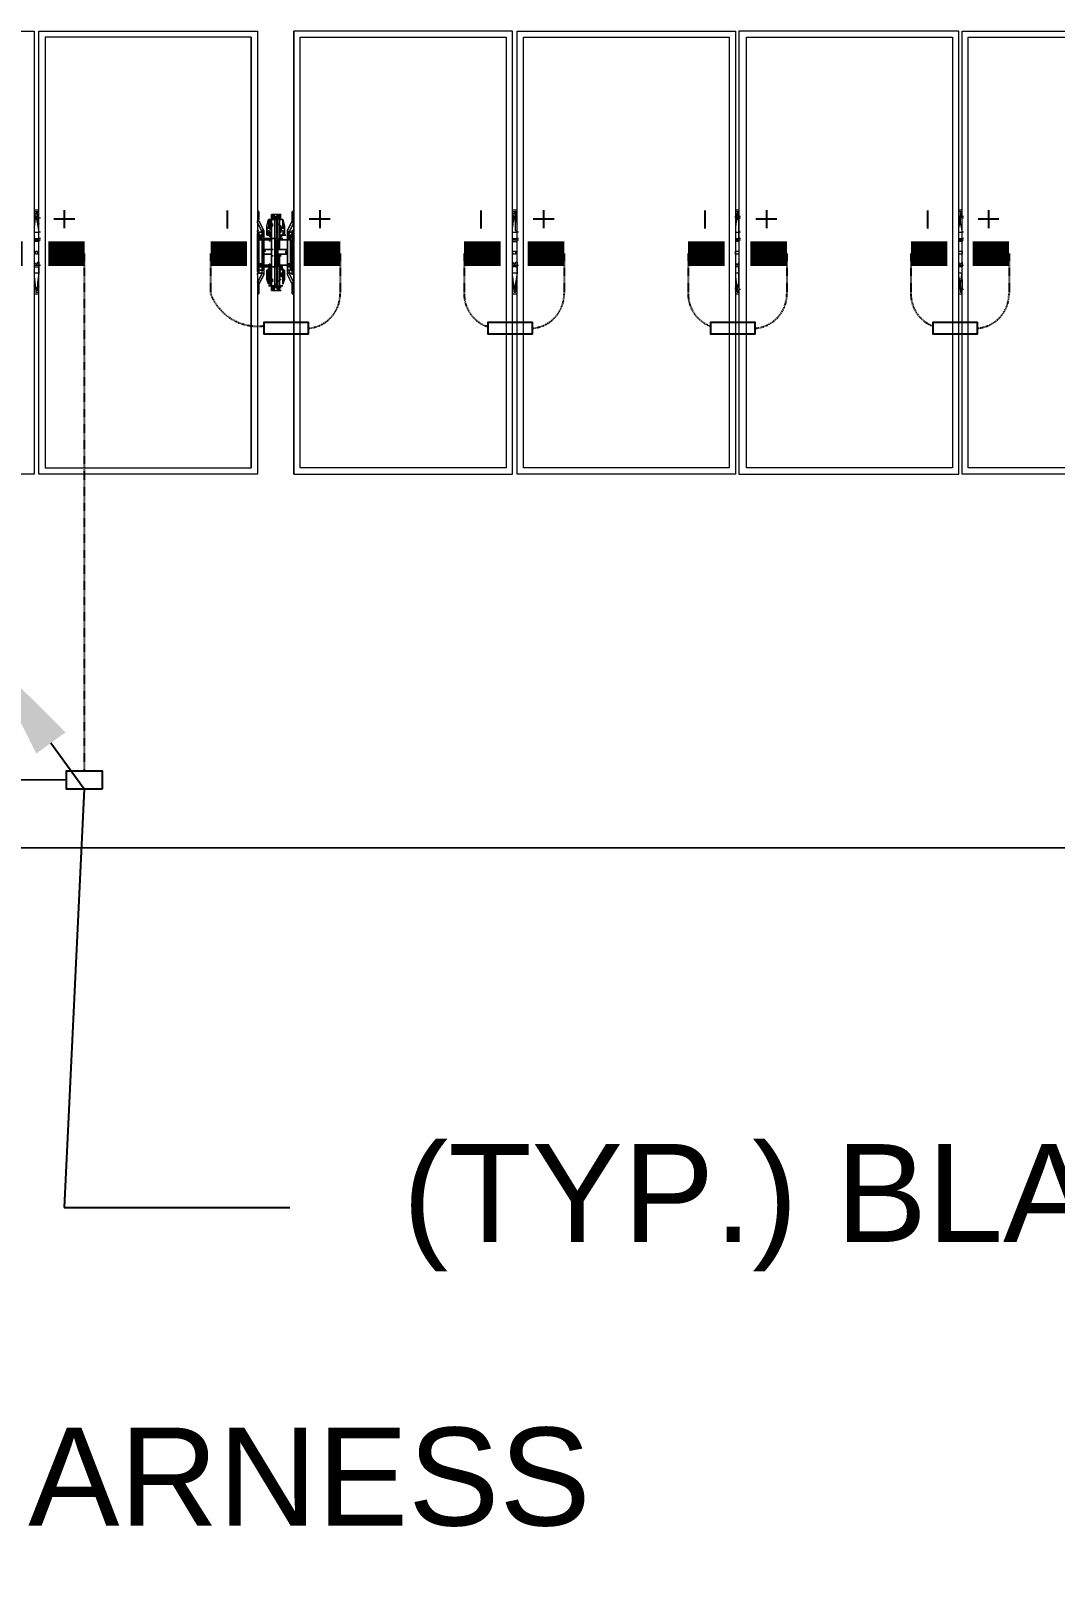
# Model space of a CAD drawing. Header units: feet. Extents: x -354 to 55127, y -297 to 4121.
# Drawn here: x 2723.3 to 2932.5, y 3438.8 to 3755.2 of the extents above; entities that cross this region are included whole.
import ezdxf
from ezdxf import colors
from ezdxf.entities.mleader import LeaderData, LeaderLine
from ezdxf.lldxf.tags import DXFTag
from ezdxf.math import Vec2, Vec3

# ---------------------------------------------------------------- set-up
doc = ezdxf.new("R2010")
doc.units = ezdxf.units.FT
doc.header["$MEASUREMENT"] = 0
doc.linetypes.add('HIDDEN', pattern=[0.375, 0.25, -0.125])
for name, color, linetype in [('E-DC HARNESS-NEG', 170, 'DC HARNESS CABLE'), ('E-DC HARNESS-POS', 10, 'DC HARNESS CABLE'), ('E-HARN-COMP', 8, 'Continuous'), ('E-TRNK-CABL-NEG', 6, 'HIDDEN'), ('E-TRUNK-CABLE-POS', 6, 'HIDDEN'), ('G-ANNO-TEXT', 1, 'Continuous'), ('Polarity-Text', 7, 'Continuous')]:
    doc.layers.add(name, color=color, linetype=linetype)
doc.styles.add('NEI-A', font='arial.ttf')
doc.styles.get("Standard").update_dxf_attribs({"font": 'arial.ttf'})
tags = doc.linetypes.add('DC HARNESS CABLE', pattern='A,0.5,-0.2,["DH",Standard,S=0.1,R=0,X=-0.1,Y=-0.05],-0.2', length=0.9).pattern_tags.tags
tags[6] = DXFTag(74, 10)

# ---------------------------------------------------------------- blocks, each defined once
blk = doc.blocks.new('A$C4742fff2')
at = {"lineweight": 5}
for points in [[(13.2545, 0.4666), (13.4845, 0.4666), (13.4845, 0), (13.2545, 0)], [(13.4895, 0), (13.4895, 0.4666), (13.7194, 0.4666), (13.7194, 0)], [(13.7128, 0.46), (13.4961, 0.46), (13.4961, 0.0067), (13.7128, 0.0067)], [(13.7578, 0), (13.9878, 0), (13.9878, 0.4666), (13.7578, 0.4666)], [(13.7644, 0.0067), (13.7644, 0.46), (13.9811, 0.46), (13.9811, 0.0067)], [(13.9928, 0.4666), (14.2228, 0.4666), (14.2228, 0), (13.9928, 0)], [(13.9994, 0.0067), (13.9994, 0.46), (14.2161, 0.46), (14.2161, 0.0067)], [(14.2261, 0.4666), (14.2261, 0), (14.4577, 0), (14.4577, 0.4666)], [(14.2344, 0.46), (14.4511, 0.46), (14.4511, 0.0067), (14.2344, 0.0067)], [(14.6927, 0), (14.4611, 0), (14.4611, 0.4666), (14.6927, 0.4666)], [(14.4677, 0.0067), (14.4677, 0.46), (14.6844, 0.46), (14.6844, 0.0067)], [(13.7211, 0.27), (13.7211, 0.2683), (13.7211, 0.27), (13.7211, 0.2767), (13.7194, 0.2767), (13.7211, 0.2767)], [(13.7261, 0.2517), (13.7244, 0.2517), (13.7244, 0.255), (13.7244, 0.2567), (13.7261, 0.2567), (13.7211, 0.2667), (13.7261, 0.2567), (13.7244, 0.2567), (13.7244, 0.255), (13.7211, 0.255), (13.7211, 0.2517), (13.7244, 0.2517), (13.7261, 0.2517), (13.7261, 0.215), (13.7244, 0.215), (13.7261, 0.215), (13.7261, 0.2117), (13.7244, 0.2117), (13.7261, 0.2117), (13.7261, 0.21), (13.7211, 0.2), (13.7261, 0.21), (13.7261, 0.2117), (13.7244, 0.2117), (13.7211, 0.2117), (13.7244, 0.2117), (13.7261, 0.2117), (13.7244, 0.2117), (13.7244, 0.215), (13.7211, 0.215), (13.7211, 0.2167), (13.7194, 0.2167), (13.7194, 0.25), (13.7211, 0.25), (13.7211, 0.2517), (13.7211, 0.25), (13.7194, 0.25), (13.7194, 0.2167), (13.7211, 0.2167), (13.7211, 0.215), (13.7244, 0.215), (13.7261, 0.215), (13.7261, 0.2117), (13.7244, 0.2117), (13.7244, 0.215), (13.7261, 0.215), (13.7261, 0.2517), (13.7244, 0.2517), (13.7261, 0.2517), (13.7261, 0.255), (13.7261, 0.2567), (13.7261, 0.255)], [(13.7444, 0.2733), (13.7428, 0.2733), (13.7411, 0.2733), (13.7344, 0.2733), (13.7344, 0.2717), (13.7344, 0.27), (13.7344, 0.2683), (13.7328, 0.2683), (13.7328, 0.26), (13.7328, 0.2567), (13.7328, 0.26), (13.7328, 0.2683), (13.7344, 0.2683), (13.7344, 0.27), (13.7344, 0.2717), (13.7361, 0.2717), (13.7344, 0.2717), (13.7344, 0.2617), (13.7344, 0.2717), (13.7344, 0.27), (13.7361, 0.27), (13.7344, 0.27), (13.7344, 0.2717), (13.7344, 0.2733), (13.7361, 0.2733), (13.7344, 0.2733), (13.7361, 0.2717), (13.7378, 0.2717), (13.7361, 0.2717), (13.7378, 0.2717), (13.7361, 0.2717), (13.7378, 0.2717), (13.7361, 0.2717), (13.7378, 0.2717), (13.7378, 0.2683), (13.7378, 0.27), (13.7394, 0.27), (13.7378, 0.27), (13.7394, 0.27), (13.7378, 0.27), (13.7394, 0.27), (13.7411, 0.27), (13.7411, 0.2683), (13.7394, 0.2683), (13.7394, 0.2717), (13.7411, 0.2717), (13.7428, 0.2717), (13.7411, 0.2717), (13.7394, 0.2717), (13.7411, 0.2717), (13.7394, 0.2717), (13.7394, 0.2683), (13.7378, 0.2683), (13.7378, 0.2483), (13.7394, 0.2483), (13.7394, 0.2183), (13.7411, 0.2183), (13.7411, 0.2483), (13.7411, 0.2183), (13.7394, 0.2183), (13.7394, 0.2483), (13.7378, 0.2483), (13.7378, 0.2683), (13.7344, 0.2683), (13.7344, 0.2483), (13.7378, 0.2483), (13.7378, 0.2183), (13.7394, 0.2183), (13.7378, 0.2183), (13.7378, 0.2), (13.7394, 0.2), (13.7411, 0.2), (13.7394, 0.2), (13.7378, 0.2), (13.7378, 0.2183), (13.7344, 0.2183), (13.7344, 0.2483), (13.7328, 0.2483), (13.7344, 0.2483), (13.7328, 0.2483), (13.7344, 0.2483), (13.7328, 0.2483), (13.7344, 0.2483), (13.7261, 0.2483), (13.7244, 0.2483), (13.7228, 0.2483), (13.7244, 0.2483), (13.7228, 0.2483), (13.7244, 0.2483), (13.7228, 0.2483), (13.7244, 0.2483), (13.7228, 0.2483), (13.7244, 0.2483), (13.7228, 0.25), (13.7228, 0.2483), (13.7211, 0.2483), (13.7228, 0.2483), (13.7244, 0.2483), (13.7244, 0.2467), (13.7228, 0.2467), (13.7211, 0.2467), (13.7211, 0.2483), (13.7211, 0.2467), (13.7228, 0.2467), (13.7244, 0.2467), (13.7244, 0.2483), (13.7228, 0.2483), (13.7244, 0.2483), (13.7228, 0.2483), (13.7244, 0.2483), (13.7228, 0.2483), (13.7244, 0.2483), (13.7228, 0.2483), (13.7244, 0.2483), (13.7261, 0.2483), (13.7344, 0.2483), (13.7344, 0.2183), (13.7378, 0.2183), (13.7378, 0.2483), (13.7344, 0.2483), (13.7344, 0.2683), (13.7378, 0.2683), (13.7378, 0.2483), (13.7378, 0.2683), (13.7394, 0.2683), (13.7411, 0.2683), (13.7411, 0.27), (13.7394, 0.27), (13.7411, 0.27), (13.7394, 0.27), (13.7378, 0.27), (13.7378, 0.2683), (13.7378, 0.2717), (13.7361, 0.2717), (13.7344, 0.2717), (13.7344, 0.2733), (13.7411, 0.2733), (13.7428, 0.2733), (13.7428, 0.27), (13.7428, 0.2717), (13.7428, 0.27), (13.7444, 0.27), (13.7428, 0.27), (13.7428, 0.2733), (13.7411, 0.2717), (13.7394, 0.2717), (13.7411, 0.2717), (13.7394, 0.2717), (13.7411, 0.2717), (13.7428, 0.2717), (13.7444, 0.2717), (13.7428, 0.2717), (13.7411, 0.2717), (13.7428, 0.2717), (13.7428, 0.2733), (13.7411, 0.2717), (13.7428, 0.2717), (13.7428, 0.2733), (13.7444, 0.2733), (13.7428, 0.2733)], [(13.7294, 0.2533), (13.7294, 0.2517), (13.7294, 0.2617), (13.7294, 0.2517), (13.7294, 0.2617), (13.7294, 0.2517)], [(13.7361, 0.2717), (13.7344, 0.2717), (13.7344, 0.2733), (13.7361, 0.2733), (13.7344, 0.2733)], [(13.7361, 0.2733), (13.7344, 0.2733)], [(13.7361, 0.2633), (13.7344, 0.2633)], [(13.7344, 0.24), (13.7344, 0.2383), (13.7344, 0.24), (13.7344, 0.2617), (13.7361, 0.2617), (13.7344, 0.2617)], [(13.7394, 0.2683), (13.7394, 0.2483), (13.7411, 0.2483), (13.7411, 0.2683)], [(13.7394, 0.2683), (13.7394, 0.2483), (13.7411, 0.2483), (13.7411, 0.2683)], [(13.7428, 0.2633), (13.7411, 0.2633)], [(13.7428, 0.2617), (13.7428, 0.2717), (13.7428, 0.2617), (13.7444, 0.2617), (13.7428, 0.2617), (13.7428, 0.24), (13.7428, 0.2383), (13.7428, 0.24), (13.7428, 0.2367), (13.7428, 0.24), (13.7428, 0.2367), (13.7428, 0.24)], [(13.7428, 0.2683), (13.7428, 0.26), (13.7461, 0.26), (13.7461, 0.2583), (13.7461, 0.26), (13.7428, 0.26)], [(13.7461, 0.2683), (13.7461, 0.26), (13.7461, 0.2683), (13.7428, 0.2683), (13.7461, 0.2683), (13.7478, 0.2617), (13.7478, 0.2517), (13.7461, 0.2517), (13.7461, 0.2533), (13.7461, 0.2517), (13.7478, 0.2517), (13.7478, 0.2617)], [(13.7478, 0.2517), (13.7478, 0.2617), (13.7478, 0.2517), (13.7494, 0.2517)], [(13.7528, 0.255), (13.7561, 0.255), (13.7561, 0.2533), (13.7544, 0.2517), (13.7561, 0.2517), (13.7561, 0.2533), (13.7578, 0.2533), (13.7561, 0.2533), (13.7561, 0.2517), (13.7544, 0.2517), (13.7561, 0.2533), (13.7561, 0.255), (13.7528, 0.255), (13.7511, 0.2567), (13.7561, 0.2667), (13.7511, 0.2567), (13.7528, 0.255), (13.7544, 0.255), (13.7528, 0.255), (13.7528, 0.2533), (13.7511, 0.2517), (13.7511, 0.255)], [(13.7561, 0.2683), (13.7561, 0.27), (13.7561, 0.2767), (13.7578, 0.2767), (13.7561, 0.2767), (13.7561, 0.27)], [(13.7194, 0.2517), (13.7194, 0.2533), (13.7194, 0.2517), (13.7211, 0.2517), (13.7194, 0.2517), (13.7194, 0.25)], [(13.7211, 0.2467), (13.7194, 0.2467)], [(13.7244, 0.2517), (13.7211, 0.2517), (13.7211, 0.255), (13.7244, 0.255)], [(13.7228, 0.25), (13.7211, 0.25), (13.7211, 0.2483), (13.7211, 0.2467), (13.7228, 0.2467), (13.7244, 0.2467), (13.7244, 0.2483), (13.7244, 0.25)], [(13.7228, 0.25), (13.7211, 0.2483), (13.7228, 0.2467), (13.7244, 0.2483)], [(13.7228, 0.25), (13.7211, 0.25), (13.7211, 0.2483), (13.7211, 0.2467), (13.7228, 0.2467), (13.7244, 0.2467), (13.7244, 0.2483), (13.7244, 0.25)], [(13.7228, 0.25), (13.7211, 0.2483), (13.7228, 0.2467), (13.7244, 0.2483)], [(13.7244, 0.2483), (13.7228, 0.25), (13.7228, 0.2483)], [(13.7244, 0.255), (13.7261, 0.255)], [(13.7244, 0.255), (13.7261, 0.255)], [(13.7261, 0.2483), (13.7311, 0.2483)], [(13.7344, 0.2467), (13.7261, 0.2467)], [(13.7328, 0.25), (13.7311, 0.2517), (13.7294, 0.2517), (13.7311, 0.2517), (13.7328, 0.25), (13.7311, 0.2517), (13.7328, 0.25), (13.7328, 0.255), (13.7311, 0.2567), (13.7328, 0.255), (13.7328, 0.25), (13.7311, 0.2517)], [(13.7311, 0.26), (13.7311, 0.2583)], [(13.7311, 0.2517), (13.7311, 0.2567)], [(13.7328, 0.2517), (13.7328, 0.25), (13.7311, 0.2517), (13.7328, 0.25)], [(13.7311, 0.2467), (13.7328, 0.245)], [(13.7378, 0.1983), (13.7378, 0.2483), (13.7378, 0.1983), (13.7344, 0.1983), (13.7344, 0.2183), (13.7344, 0.1983)], [(13.7461, 0.2567), (13.7461, 0.2517), (13.7444, 0.2517), (13.7444, 0.25), (13.7428, 0.255), (13.7444, 0.255), (13.7444, 0.2567)], [(13.7461, 0.2567), (13.7461, 0.2517), (13.7444, 0.2517), (13.7444, 0.25), (13.7428, 0.255), (13.7444, 0.255), (13.7444, 0.2567)], [(13.7444, 0.2483), (13.7428, 0.2483)], [(13.7444, 0.2483), (13.7428, 0.2483), (13.7444, 0.2483), (13.7461, 0.2483)], [(13.7511, 0.2467), (13.7428, 0.2467)], [(13.7444, 0.2567), (13.7444, 0.26)], [(13.7461, 0.2517), (13.7444, 0.25), (13.7444, 0.2517), (13.7444, 0.25), (13.7461, 0.2517), (13.7444, 0.25)], [(13.7461, 0.2517), (13.7444, 0.25)], [(13.7461, 0.2483), (13.7444, 0.2483)], [(13.7511, 0.255), (13.7511, 0.2567), (13.7511, 0.255), (13.7511, 0.2517), (13.7528, 0.2533), (13.7528, 0.255)], [(13.7561, 0.25), (13.7561, 0.2167), (13.7544, 0.2167), (13.7544, 0.215), (13.7511, 0.215), (13.7528, 0.215), (13.7511, 0.215), (13.7511, 0.2517), (13.7511, 0.215), (13.7528, 0.215), (13.7528, 0.2117), (13.7561, 0.2117), (13.7561, 0.2133), (13.7544, 0.215), (13.7561, 0.215), (13.7578, 0.2133), (13.7561, 0.215), (13.7544, 0.215), (13.7544, 0.2167), (13.7561, 0.2167), (13.7561, 0.25), (13.7544, 0.25), (13.7544, 0.2517), (13.7511, 0.2517), (13.7544, 0.2517), (13.7544, 0.25), (13.7561, 0.25), (13.7561, 0.2517)], [(13.7528, 0.2517), (13.7511, 0.2517)], [(13.7528, 0.25), (13.7511, 0.2483), (13.7528, 0.2467), (13.7544, 0.2483)], [(13.7528, 0.2467), (13.7544, 0.2467), (13.7544, 0.2483), (13.7544, 0.25), (13.7528, 0.25), (13.7511, 0.25), (13.7511, 0.2483), (13.7511, 0.2467)], [(13.7528, 0.25), (13.7511, 0.2483), (13.7528, 0.2467), (13.7544, 0.2483)], [(13.7528, 0.2467), (13.7544, 0.2467), (13.7544, 0.2483), (13.7544, 0.25), (13.7528, 0.25), (13.7511, 0.25), (13.7511, 0.2483), (13.7511, 0.2467)], [(13.7544, 0.2483), (13.7528, 0.2483)], [(13.7544, 0.2483), (13.7528, 0.2483)], [(13.7578, 0.2467), (13.7561, 0.2467)], [(13.4861, 0.235), (13.4878, 0.235), (13.4878, 0.2317), (13.4861, 0.2317), (13.4861, 0.2333), (13.4845, 0.2333)], [(13.7211, 0.2367), (13.7194, 0.2367)], [(13.7211, 0.235), (13.7194, 0.235)], [(13.7211, 0.2317), (13.7194, 0.2317)], [(13.7211, 0.2317), (13.7194, 0.2317)], [(13.7344, 0.2367), (13.7261, 0.2367), (13.7344, 0.2367), (13.7344, 0.24), (13.7344, 0.2367), (13.7361, 0.2367), (13.7344, 0.2367), (13.7361, 0.2367), (13.7344, 0.2367), (13.7361, 0.2367), (13.7344, 0.2367), (13.7361, 0.2367)], [(13.7261, 0.2317), (13.7261, 0.235), (13.7278, 0.235), (13.7261, 0.235)], [(13.7278, 0.2317), (13.7261, 0.2317), (13.7344, 0.2317), (13.7344, 0.23), (13.7361, 0.23), (13.7344, 0.23), (13.7344, 0.2317), (13.7261, 0.2317)], [(13.7344, 0.2367), (13.7344, 0.24)], [(13.7344, 0.23), (13.7361, 0.23), (13.7344, 0.23), (13.7344, 0.2317)], [(13.7344, 0.2267), (13.7344, 0.23)], [(13.7344, 0.2267), (13.7344, 0.23)], [(13.7344, 0.2267), (13.7344, 0.2283), (13.7344, 0.2267), (13.7344, 0.205), (13.7361, 0.205), (13.7344, 0.205)], [(13.7511, 0.2367), (13.7411, 0.2367)], [(13.7511, 0.235), (13.7494, 0.235), (13.7494, 0.2317), (13.7511, 0.2317), (13.7411, 0.2317), (13.7511, 0.2317), (13.7494, 0.2317), (13.7494, 0.235)], [(13.7444, 0.2367), (13.7428, 0.2367)], [(13.7444, 0.2367), (13.7428, 0.2367)], [(13.7428, 0.23), (13.7444, 0.23), (13.7428, 0.23), (13.7428, 0.2317), (13.7428, 0.23), (13.7428, 0.2267)], [(13.7444, 0.23), (13.7428, 0.23), (13.7428, 0.2267), (13.7428, 0.23)], [(13.7428, 0.2267), (13.7428, 0.2283), (13.7428, 0.2267), (13.7428, 0.205), (13.7444, 0.205), (13.7428, 0.205)], [(13.7578, 0.2367), (13.7561, 0.2367)], [(13.7578, 0.235), (13.7561, 0.235)], [(13.7561, 0.2317), (13.7578, 0.2317)], [(13.7561, 0.2317), (13.7578, 0.2317)], [(13.9894, 0.235), (13.9911, 0.235), (13.9911, 0.2317), (13.9894, 0.2317), (13.9878, 0.2333), (13.9878, 0.235)], [(14.2244, 0.235), (14.2261, 0.235), (14.2261, 0.2317), (14.2228, 0.2317), (14.2228, 0.2333), (14.2228, 0.235)], [(14.4594, 0.235), (14.4611, 0.235), (14.4611, 0.2317), (14.4577, 0.2317), (14.4577, 0.2333), (14.4577, 0.235)], [(13.7228, 0.2183), (13.7211, 0.2183), (13.7211, 0.22), (13.7194, 0.22), (13.7211, 0.22), (13.7211, 0.2183), (13.7228, 0.2183), (13.7244, 0.2183), (13.7244, 0.22), (13.7228, 0.22), (13.7244, 0.22), (13.7228, 0.22), (13.7244, 0.22), (13.7228, 0.22), (13.7244, 0.22), (13.7228, 0.22), (13.7244, 0.22), (13.7228, 0.22), (13.7244, 0.22), (13.7228, 0.22), (13.7244, 0.22), (13.7228, 0.22), (13.7244, 0.22), (13.7228, 0.22), (13.7244, 0.22), (13.7261, 0.22), (13.7244, 0.22), (13.7228, 0.22), (13.7228, 0.2217), (13.7244, 0.22), (13.7244, 0.2183)], [(13.7194, 0.2167), (13.7194, 0.215)], [(13.7194, 0.2133), (13.7194, 0.215), (13.7211, 0.215), (13.7211, 0.2117), (13.7211, 0.215), (13.7194, 0.215)], [(13.7244, 0.22), (13.7228, 0.22), (13.7211, 0.22), (13.7228, 0.22), (13.7228, 0.2217)], [(13.7228, 0.2217), (13.7211, 0.22), (13.7228, 0.2183), (13.7244, 0.22)], [(13.7228, 0.2217), (13.7211, 0.2217), (13.7211, 0.22), (13.7211, 0.2183), (13.7228, 0.2183), (13.7244, 0.2183), (13.7244, 0.22), (13.7244, 0.2217)], [(13.7228, 0.2217), (13.7211, 0.22), (13.7228, 0.2183), (13.7244, 0.22)], [(13.7228, 0.2217), (13.7211, 0.2217), (13.7211, 0.22), (13.7211, 0.2183), (13.7228, 0.2183), (13.7244, 0.2183), (13.7244, 0.22), (13.7244, 0.2217)], [(13.7311, 0.22), (13.7261, 0.22), (13.7344, 0.22), (13.7261, 0.22), (13.7311, 0.22), (13.7328, 0.2217)], [(13.7328, 0.2183), (13.7344, 0.2183), (13.7328, 0.2183), (13.7344, 0.2183), (13.7261, 0.2183), (13.7344, 0.2183)], [(13.7294, 0.215), (13.7311, 0.215), (13.7328, 0.2167), (13.7311, 0.215), (13.7328, 0.2167), (13.7328, 0.215), (13.7328, 0.2167), (13.7311, 0.215), (13.7328, 0.2167), (13.7311, 0.215), (13.7294, 0.215), (13.7294, 0.205)], [(13.7311, 0.2), (13.7311, 0.2083), (13.7328, 0.2083), (13.7328, 0.1983), (13.7311, 0.1983), (13.7328, 0.1983), (13.7328, 0.2083), (13.7311, 0.2083), (13.7311, 0.2), (13.7294, 0.205), (13.7294, 0.215), (13.7294, 0.2133), (13.7294, 0.215), (13.7294, 0.205)], [(13.7311, 0.21), (13.7311, 0.2117), (13.7328, 0.2117), (13.7328, 0.2083), (13.7328, 0.2117), (13.7311, 0.2117), (13.7311, 0.21), (13.7311, 0.2083), (13.7311, 0.21), (13.7311, 0.2167), (13.7328, 0.2167), (13.7328, 0.2117), (13.7328, 0.2167), (13.7311, 0.2167)], [(13.7344, 0.2183), (13.7328, 0.2183)], [(13.7428, 0.2183), (13.7444, 0.2183), (13.7444, 0.22), (13.7428, 0.22), (13.7511, 0.22), (13.7428, 0.22), (13.7444, 0.22), (13.7444, 0.2183), (13.7428, 0.2183), (13.7444, 0.2183), (13.7461, 0.2183), (13.7444, 0.2183)], [(13.7444, 0.2167), (13.7444, 0.215), (13.7444, 0.2167), (13.7428, 0.2117), (13.7461, 0.2117), (13.7461, 0.21), (13.7461, 0.2083), (13.7461, 0.21), (13.7461, 0.2117), (13.7428, 0.2117), (13.7444, 0.2167), (13.7461, 0.2167), (13.7461, 0.215)], [(13.7461, 0.2133), (13.7461, 0.215), (13.7478, 0.215), (13.7478, 0.205), (13.7461, 0.2), (13.7461, 0.2083), (13.7428, 0.2083), (13.7428, 0.1983), (13.7461, 0.1983), (13.7428, 0.1983), (13.7428, 0.2083), (13.7461, 0.2083), (13.7461, 0.2), (13.7478, 0.205), (13.7478, 0.215), (13.7478, 0.205), (13.7478, 0.215), (13.7461, 0.215)], [(13.7461, 0.2183), (13.7444, 0.2183)], [(13.7461, 0.215), (13.7461, 0.21), (13.7461, 0.215), (13.7461, 0.2167), (13.7444, 0.2167), (13.7461, 0.215), (13.7444, 0.2167)], [(13.7528, 0.2217), (13.7511, 0.22), (13.7528, 0.2183), (13.7544, 0.22)], [(13.7528, 0.2183), (13.7544, 0.2183), (13.7544, 0.22), (13.7544, 0.2217), (13.7528, 0.2217), (13.7511, 0.2217), (13.7511, 0.22), (13.7511, 0.2183)], [(13.7528, 0.2217), (13.7511, 0.22), (13.7528, 0.2183), (13.7544, 0.22)], [(13.7528, 0.2183), (13.7544, 0.2183), (13.7544, 0.22), (13.7544, 0.2217), (13.7528, 0.2217), (13.7511, 0.2217), (13.7511, 0.22), (13.7511, 0.2183)], [(13.7528, 0.2117), (13.7561, 0.2117), (13.7561, 0.2133), (13.7544, 0.215), (13.7511, 0.215), (13.7528, 0.215), (13.7528, 0.2117), (13.7544, 0.2117), (13.7528, 0.2117), (13.7511, 0.2117), (13.7511, 0.21), (13.7511, 0.2117)], [(13.7511, 0.2117), (13.7511, 0.215)], [(13.7528, 0.22), (13.7544, 0.22), (13.7528, 0.2217)], [(13.7528, 0.22), (13.7544, 0.22), (13.7528, 0.2217)], [(13.7561, 0.22), (13.7578, 0.22), (13.7561, 0.22), (13.7544, 0.22), (13.7528, 0.22), (13.7544, 0.22), (13.7528, 0.22), (13.7544, 0.22), (13.7528, 0.22), (13.7544, 0.22), (13.7528, 0.22), (13.7528, 0.2183), (13.7544, 0.2183), (13.7544, 0.22), (13.7528, 0.22), (13.7544, 0.22), (13.7528, 0.22), (13.7544, 0.22), (13.7528, 0.22), (13.7544, 0.22), (13.7528, 0.22), (13.7544, 0.22)], [(13.7544, 0.22), (13.7528, 0.22), (13.7528, 0.2183), (13.7544, 0.2183)], [(13.7561, 0.2183), (13.7544, 0.2183)], [(13.7561, 0.215), (13.7561, 0.2167), (13.7561, 0.215), (13.7578, 0.215)], [(13.7194, 0.19), (13.7211, 0.19), (13.7211, 0.1967), (13.7211, 0.1983), (13.7211, 0.1967), (13.7211, 0.19)], [(13.7261, 0.2117), (13.7261, 0.21)], [(13.7344, 0.1933), (13.7344, 0.195), (13.7344, 0.1933), (13.7361, 0.1933), (13.7344, 0.1933), (13.7344, 0.195), (13.7344, 0.1933), (13.7361, 0.1933), (13.7344, 0.1933), (13.7344, 0.195), (13.7361, 0.195), (13.7344, 0.195), (13.7361, 0.195), (13.7361, 0.1967), (13.7361, 0.195), (13.7344, 0.195), (13.7344, 0.1967), (13.7344, 0.195), (13.7344, 0.1967), (13.7344, 0.195), (13.7344, 0.1983), (13.7328, 0.1983), (13.7344, 0.1983), (13.7344, 0.195)], [(13.7361, 0.2033), (13.7344, 0.2033)], [(13.7361, 0.1967), (13.7378, 0.1967), (13.7394, 0.1967), (13.7378, 0.1967), (13.7378, 0.1983), (13.7394, 0.1983), (13.7394, 0.1967), (13.7378, 0.1967), (13.7378, 0.1983), (13.7394, 0.1983), (13.7394, 0.1967), (13.7411, 0.1967), (13.7411, 0.195), (13.7411, 0.1967), (13.7394, 0.1967), (13.7411, 0.195), (13.7411, 0.1967), (13.7394, 0.1967), (13.7411, 0.1967), (13.7411, 0.195), (13.7394, 0.1967), (13.7378, 0.1967), (13.7378, 0.2), (13.7378, 0.1967), (13.7361, 0.1967), (13.7378, 0.1967), (13.7361, 0.1967), (13.7344, 0.1967)], [(13.7361, 0.195), (13.7361, 0.1967), (13.7361, 0.195), (13.7378, 0.195)], [(13.7411, 0.1967), (13.7394, 0.1967), (13.7411, 0.1967), (13.7411, 0.1983)], [(13.7411, 0.1967), (13.7394, 0.1967)], [(13.7411, 0.2033), (13.7428, 0.2033)], [(13.7411, 0.195), (13.7428, 0.195), (13.7428, 0.1967), (13.7428, 0.195), (13.7428, 0.1933), (13.7428, 0.195), (13.7411, 0.195), (13.7428, 0.195)], [(13.7428, 0.195), (13.7428, 0.1933), (13.7444, 0.1933), (13.7428, 0.1933), (13.7428, 0.195), (13.7428, 0.1967), (13.7444, 0.1967), (13.7428, 0.1967), (13.7428, 0.195), (13.7428, 0.1967), (13.7444, 0.1967), (13.7428, 0.1967), (13.7428, 0.205), (13.7428, 0.1967)], [(13.7444, 0.1983), (13.7428, 0.1983)], [(13.7444, 0.2083), (13.7444, 0.2117)], [(13.7528, 0.2117), (13.7511, 0.2117), (13.7511, 0.21), (13.7561, 0.2), (13.7511, 0.21), (13.7511, 0.2117)], [(13.7561, 0.1967), (13.7561, 0.1983), (13.7561, 0.1967), (13.7561, 0.19), (13.7578, 0.19), (13.7561, 0.19)], [(13.7361, 0.1933), (13.7411, 0.1933), (13.7428, 0.1933), (13.7428, 0.195), (13.7428, 0.1933), (13.7411, 0.1933)]]:
    blk.add_lwpolyline(points, close=True, dxfattribs=at)
for points in [[(13.7128, 0.46), (13.7128, 0.0067)], [(13.7194, 0.4666), (13.7194, 0)], [(13.7578, 0), (13.7578, 0.4666)], [(13.7644, 0.0067), (13.7644, 0.46)], [(13.4845, 0.2783), (13.4895, 0.2783)], [(13.9878, 0.2783), (13.9928, 0.2783)], [(14.2228, 0.2783), (14.2261, 0.2783)], [(14.4577, 0.2783), (14.4611, 0.2783)], [(13.4911, 0.255), (13.4895, 0.255), (13.4895, 0.2567), (13.4878, 0.265), (13.4861, 0.275), (13.4878, 0.275), (13.4878, 0.2717), (13.4895, 0.27)], [(13.4861, 0.2733), (13.4861, 0.27)], [(13.7211, 0.2667), (13.7211, 0.2667)], [(13.7211, 0.2667), (13.7211, 0.2667)], [(13.7294, 0.2617), (13.7311, 0.2683)], [(13.7294, 0.2617), (13.7311, 0.2683)], [(13.7311, 0.2683), (13.7311, 0.26), (13.7328, 0.26)], [(13.7328, 0.2683), (13.7311, 0.2683)], [(13.7311, 0.2683), (13.7311, 0.26), (13.7328, 0.26)], [(13.7328, 0.2683), (13.7311, 0.2683)], [(13.7311, 0.2617), (13.7311, 0.2617)], [(13.7311, 0.2617), (13.7311, 0.2617)], [(13.7444, 0.2683), (13.7444, 0.2683)], [(13.7444, 0.2683), (13.7444, 0.2683)], [(13.7461, 0.2617), (13.7461, 0.2617)], [(13.7461, 0.2617), (13.7461, 0.2617)], [(13.7561, 0.2667), (13.7561, 0.2667)], [(13.7561, 0.2667), (13.7561, 0.2667)], [(13.9944, 0.255), (13.9928, 0.255), (13.9911, 0.2567), (13.9911, 0.265), (13.9894, 0.275), (13.9911, 0.275), (13.9894, 0.275), (13.9911, 0.275), (13.9911, 0.2717), (13.9911, 0.27)], [(13.9894, 0.2733), (13.9894, 0.27)], [(14.2261, 0.27), (14.2261, 0.2733), (14.2244, 0.2733), (14.2244, 0.275), (14.2261, 0.275)], [(14.2278, 0.255), (14.2261, 0.255), (14.2261, 0.265), (14.2244, 0.275)], [(14.2244, 0.2733), (14.2244, 0.27)], [(14.4611, 0.27), (14.4611, 0.2717), (14.4594, 0.2733), (14.4594, 0.275), (14.4611, 0.275)], [(14.4627, 0.255), (14.4611, 0.255), (14.4611, 0.2567), (14.4594, 0.265), (14.4594, 0.275)], [(14.4594, 0.2733), (14.4594, 0.27)], [(13.4845, 0.2483), (13.4895, 0.2483)], [(13.4845, 0.2467), (13.4895, 0.2467), (13.4911, 0.2467)], [(13.4895, 0.2467), (13.4895, 0.245), (13.4845, 0.245)], [(13.4911, 0.2483), (13.4895, 0.2483), (13.4895, 0.255)], [(13.7261, 0.2517), (13.7261, 0.2517)], [(13.7261, 0.2517), (13.7261, 0.2517)], [(13.7428, 0.2483), (13.7444, 0.2483)], [(13.7428, 0.2483), (13.7444, 0.2483)], [(13.7511, 0.2517), (13.7511, 0.2517)], [(13.7511, 0.2517), (13.7511, 0.2517)], [(13.7528, 0.2517), (13.7528, 0.2517)], [(13.7528, 0.2517), (13.7528, 0.2517)], [(13.7528, 0.2483), (13.7528, 0.25), (13.7544, 0.2483)], [(13.7528, 0.2483), (13.7528, 0.25), (13.7544, 0.2483)], [(13.7528, 0.2483), (13.7544, 0.2483)], [(13.7528, 0.2483), (13.7544, 0.2483)], [(13.7528, 0.2483), (13.7544, 0.2483)], [(13.7528, 0.2483), (13.7544, 0.2483)], [(13.7528, 0.2483), (13.7528, 0.2467), (13.7544, 0.2467)], [(13.7528, 0.2483), (13.7544, 0.2483)], [(13.7528, 0.2483), (13.7544, 0.2483)], [(13.7528, 0.2483), (13.7544, 0.2483)], [(13.7528, 0.2483), (13.7544, 0.2483)], [(13.7528, 0.2483), (13.7544, 0.2483)], [(13.7528, 0.2483), (13.7544, 0.2483)], [(13.7528, 0.2483), (13.7544, 0.2483)], [(13.7528, 0.2483), (13.7544, 0.2483)], [(13.7528, 0.2483), (13.7544, 0.2483)], [(13.7528, 0.2483), (13.7528, 0.2467), (13.7544, 0.2467)], [(13.7528, 0.2483), (13.7544, 0.2483)], [(13.7528, 0.2467), (13.7544, 0.2467)], [(13.7528, 0.2467), (13.7544, 0.2467)], [(13.7544, 0.2467), (13.7544, 0.2483)], [(13.7544, 0.2467), (13.7544, 0.2483)], [(13.9878, 0.2483), (13.9928, 0.2483)], [(13.9878, 0.2467), (13.9928, 0.2467), (13.9944, 0.2467)], [(13.9878, 0.245), (13.9911, 0.245), (13.9928, 0.245), (13.9928, 0.2467)], [(13.9944, 0.2483), (13.9928, 0.2483), (13.9928, 0.255)], [(14.2228, 0.2483), (14.2261, 0.2483)], [(14.2228, 0.2467), (14.2261, 0.2467), (14.2278, 0.2467)], [(14.2261, 0.2467), (14.2261, 0.245), (14.2228, 0.245)], [(14.2278, 0.2483), (14.2261, 0.2483), (14.2261, 0.255)], [(14.4577, 0.2483), (14.4611, 0.2483)], [(14.4577, 0.2467), (14.4611, 0.2467), (14.4627, 0.2467)], [(14.4611, 0.2467), (14.4611, 0.245), (14.4577, 0.245)], [(14.4627, 0.2483), (14.4611, 0.2483), (14.4611, 0.255)], [(13.7428, 0.2367), (13.7444, 0.2367)], [(13.7428, 0.2367), (13.7444, 0.2367)], [(13.7428, 0.2367), (13.7444, 0.2367)], [(13.7428, 0.2367), (13.7444, 0.2367)], [(13.7428, 0.2367), (13.7444, 0.2367)], [(13.7428, 0.2367), (13.7444, 0.2367)], [(13.7428, 0.23), (13.7428, 0.2317)], [(13.7428, 0.23), (13.7428, 0.2317)], [(13.7428, 0.23), (13.7444, 0.23)], [(13.7428, 0.23), (13.7444, 0.23)], [(13.4845, 0.2233), (13.4861, 0.2217), (13.4878, 0.2217), (13.4878, 0.2233), (13.4895, 0.2233), (13.4895, 0.22), (13.4895, 0.2183)], [(13.4845, 0.22), (13.4895, 0.22), (13.4911, 0.22)], [(13.4845, 0.2183), (13.4895, 0.2183), (13.4895, 0.2117), (13.4878, 0.2017), (13.4878, 0.195), (13.4861, 0.1933), (13.4878, 0.1933)], [(13.7244, 0.215), (13.7244, 0.215)], [(13.7244, 0.215), (13.7244, 0.215)], [(13.7261, 0.215), (13.7261, 0.215)], [(13.7261, 0.215), (13.7261, 0.215)], [(13.7394, 0.2183), (13.7394, 0.1983), (13.7411, 0.1983), (13.7411, 0.2183)], [(13.7394, 0.2183), (13.7394, 0.1983), (13.7411, 0.1983), (13.7411, 0.2183)], [(13.7461, 0.215), (13.7444, 0.2167)], [(13.7461, 0.215), (13.7444, 0.2167)], [(13.7511, 0.215), (13.7511, 0.215)], [(13.7511, 0.215), (13.7511, 0.215)], [(13.7528, 0.215), (13.7528, 0.215)], [(13.7528, 0.215), (13.7528, 0.215)], [(13.9878, 0.2233), (13.9894, 0.2217), (13.9911, 0.2217), (13.9911, 0.2233), (13.9928, 0.2233), (13.9928, 0.22), (13.9928, 0.2183), (13.9928, 0.2117), (13.9911, 0.2017), (13.9894, 0.195), (13.9894, 0.1933), (13.9911, 0.1933)], [(13.9878, 0.22), (13.9928, 0.22), (13.9944, 0.22)], [(13.9928, 0.2183), (13.9878, 0.2183)], [(14.2228, 0.2233), (14.2228, 0.2217), (14.2261, 0.2217), (14.2261, 0.2233), (14.2261, 0.22)], [(14.2261, 0.1983), (14.2261, 0.1933), (14.2244, 0.1933), (14.2244, 0.1917), (14.2244, 0.1933), (14.2244, 0.195), (14.2261, 0.2017), (14.2261, 0.2117), (14.2261, 0.2183), (14.2261, 0.22), (14.2228, 0.22)], [(14.2261, 0.2183), (14.2228, 0.2183)], [(14.4577, 0.2233), (14.4577, 0.2217), (14.4594, 0.2217), (14.4611, 0.2233), (14.4611, 0.22), (14.4611, 0.2183)], [(14.4577, 0.22), (14.4611, 0.22), (14.4627, 0.22)], [(14.4611, 0.1983), (14.4611, 0.195), (14.4594, 0.1933), (14.4594, 0.1917), (14.4594, 0.1933), (14.4594, 0.2017), (14.4611, 0.2117), (14.4611, 0.2183), (14.4577, 0.2183)], [(13.4895, 0.1983), (13.4878, 0.195), (13.4878, 0.1933), (13.4861, 0.1933), (13.4861, 0.1917), (13.4878, 0.1917)], [(13.4861, 0.1967), (13.4861, 0.1933), (13.4861, 0.1917)], [(13.7211, 0.2), (13.7211, 0.2)], [(13.7211, 0.2), (13.7211, 0.2)], [(13.7311, 0.205), (13.7311, 0.205)], [(13.7311, 0.205), (13.7311, 0.205)], [(13.7344, 0.1967), (13.7344, 0.205)], [(13.7344, 0.1967), (13.7344, 0.205)], [(13.7361, 0.1967), (13.7361, 0.195)], [(13.7361, 0.1967), (13.7361, 0.195)], [(13.7394, 0.1967), (13.7411, 0.1967)], [(13.7394, 0.1967), (13.7411, 0.1967)], [(13.7444, 0.2), (13.7444, 0.2)], [(13.7444, 0.2), (13.7444, 0.2)], [(13.7461, 0.205), (13.7461, 0.205)], [(13.7461, 0.205), (13.7461, 0.205)], [(13.7561, 0.2), (13.7561, 0.2)], [(13.7561, 0.2), (13.7561, 0.2)], [(13.7561, 0.1967), (13.7561, 0.1967)], [(13.7561, 0.1967), (13.7561, 0.1967)], [(13.9911, 0.1983), (13.9911, 0.195), (13.9911, 0.1933), (13.9894, 0.1933), (13.9894, 0.1917), (13.9911, 0.1917)], [(13.9894, 0.1967), (13.9894, 0.1933), (13.9894, 0.1917)], [(14.2244, 0.1967), (14.2244, 0.1933), (14.2261, 0.1933)], [(14.4594, 0.1967), (14.4594, 0.1933), (14.4611, 0.1933)], [(13.4845, 0.19), (13.4895, 0.19)], [(13.7361, 0.195), (13.7378, 0.195)], [(13.7361, 0.195), (13.7378, 0.195)], [(13.7411, 0.195), (13.7411, 0.195)], [(13.7411, 0.195), (13.7428, 0.195)], [(13.7411, 0.195), (13.7411, 0.195)], [(13.7428, 0.195), (13.7411, 0.195)], [(13.9878, 0.19), (13.9928, 0.19)], [(14.2228, 0.19), (14.2261, 0.19)], [(14.2244, 0.1917), (14.2261, 0.1917)], [(14.4577, 0.19), (14.4611, 0.19)], [(14.4594, 0.1917), (14.4611, 0.1917)]]:
    blk.add_lwpolyline(points, dxfattribs=at)
at = {"color": 8, "lineweight": 5, "true_color": 0x808080}
for points in [[(13.4845, 0.2767), (13.4895, 0.2767)], [(13.4895, 0.2733), (13.4895, 0.275), (13.4861, 0.275), (13.4845, 0.26)], [(13.4861, 0.2717), (13.4845, 0.27), (13.4861, 0.2717), (13.4845, 0.2717)], [(13.4861, 0.2733), (13.4861, 0.2733)], [(13.4895, 0.2717), (13.4878, 0.2717), (13.4878, 0.27), (13.4895, 0.2633)], [(13.4895, 0.2667), (13.4895, 0.27), (13.4911, 0.27)], [(13.7194, 0.27), (13.7211, 0.27), (13.7194, 0.27)], [(13.7194, 0.27), (13.7211, 0.27), (13.7194, 0.27)], [(13.7344, 0.2733), (13.7344, 0.2733)], [(13.7344, 0.2733), (13.7344, 0.2733)], [(13.7428, 0.2733), (13.7428, 0.2733)], [(13.7428, 0.2733), (13.7428, 0.2733)], [(13.7578, 0.27), (13.7561, 0.27), (13.7578, 0.27)], [(13.7578, 0.27), (13.7561, 0.27), (13.7578, 0.27)], [(13.9878, 0.2767), (13.9928, 0.2767)], [(13.9928, 0.2733), (13.9928, 0.275), (13.9894, 0.275), (13.9878, 0.26)], [(13.9878, 0.2717), (13.9878, 0.27), (13.9878, 0.2717), (13.9894, 0.2717)], [(13.9894, 0.2733), (13.9894, 0.2733)], [(13.9928, 0.2717), (13.9911, 0.2717), (13.9911, 0.27), (13.9928, 0.2633)], [(13.9928, 0.2667), (13.9928, 0.2683), (13.9911, 0.27), (13.9928, 0.27)], [(14.2228, 0.2767), (14.2261, 0.2767)], [(14.2261, 0.2733), (14.2261, 0.275), (14.2244, 0.275), (14.2228, 0.26)], [(14.2228, 0.2717), (14.2228, 0.27), (14.2228, 0.2717), (14.2244, 0.2717)], [(14.2244, 0.2733), (14.2244, 0.2733)], [(14.2261, 0.2633), (14.2261, 0.2717), (14.2278, 0.2717)], [(14.2261, 0.2667), (14.2261, 0.27), (14.2278, 0.27)], [(14.4577, 0.2767), (14.4611, 0.2767)], [(14.4611, 0.2733), (14.4611, 0.275), (14.4594, 0.275), (14.4577, 0.26)], [(14.4577, 0.2717), (14.4577, 0.27), (14.4577, 0.2717), (14.4594, 0.2717)], [(14.4594, 0.2733), (14.4594, 0.2733)], [(14.4611, 0.2633), (14.4611, 0.2717), (14.4627, 0.2717)], [(14.4611, 0.2667), (14.4611, 0.27), (14.4627, 0.27)], [(13.4845, 0.255), (13.4895, 0.255)], [(13.9878, 0.255), (13.9928, 0.255)], [(14.2228, 0.255), (14.2261, 0.255)], [(14.4577, 0.255), (14.4611, 0.255)], [(13.7344, 0.23), (13.7361, 0.23)], [(13.7344, 0.23), (13.7361, 0.23)], [(13.7428, 0.23), (13.7444, 0.23)], [(13.7428, 0.23), (13.7444, 0.23)], [(13.4895, 0.2117), (13.4845, 0.2117)], [(13.4845, 0.2083), (13.4861, 0.1933)], [(13.4861, 0.195), (13.4845, 0.1983)], [(13.4845, 0.1967), (13.4861, 0.195), (13.4845, 0.195)], [(13.4895, 0.195), (13.4878, 0.195), (13.4878, 0.1967), (13.4895, 0.205)], [(13.4895, 0.1983), (13.4895, 0.2)], [(13.7211, 0.1967), (13.7194, 0.1967), (13.7211, 0.1967)], [(13.7211, 0.1967), (13.7194, 0.1967), (13.7211, 0.1967)], [(13.7578, 0.1967), (13.7561, 0.1967), (13.7578, 0.1967)], [(13.7578, 0.1967), (13.7561, 0.1967), (13.7578, 0.1967)], [(13.9928, 0.2117), (13.9878, 0.2117)], [(13.9878, 0.2083), (13.9894, 0.1933)], [(13.9878, 0.1983), (13.9878, 0.195), (13.9878, 0.1967)], [(13.9928, 0.195), (13.9911, 0.195), (13.9911, 0.1967), (13.9928, 0.205)], [(13.9928, 0.1983), (13.9911, 0.1983), (13.9928, 0.1983), (13.9928, 0.2)], [(14.2261, 0.2117), (14.2228, 0.2117)], [(14.2228, 0.2083), (14.2244, 0.1933)], [(14.2228, 0.1983), (14.2228, 0.195), (14.2228, 0.1967)], [(14.2261, 0.205), (14.2261, 0.195), (14.2278, 0.195)], [(14.2261, 0.1983), (14.2261, 0.2)], [(14.4611, 0.2117), (14.4577, 0.2117)], [(14.4577, 0.2083), (14.4594, 0.1933)], [(14.4577, 0.1983), (14.4577, 0.195), (14.4577, 0.1967)], [(14.4611, 0.205), (14.4611, 0.195), (14.4627, 0.195)], [(14.4611, 0.1983), (14.4611, 0.2)], [(13.4845, 0.19), (13.4895, 0.19)], [(13.4861, 0.1917), (13.4895, 0.1917), (13.4895, 0.1933)], [(13.4861, 0.1933), (13.4861, 0.1933)], [(13.7344, 0.195), (13.7344, 0.195)], [(13.7344, 0.195), (13.7344, 0.195)], [(13.7428, 0.195), (13.7428, 0.195)], [(13.7428, 0.195), (13.7428, 0.195)], [(13.9878, 0.19), (13.9928, 0.19)], [(13.9894, 0.1917), (13.9911, 0.1917), (13.9928, 0.1933)], [(13.9894, 0.1933), (13.9894, 0.1933)], [(14.2228, 0.19), (14.2261, 0.19)], [(14.2244, 0.1917), (14.2261, 0.1917), (14.2261, 0.1933)], [(14.2244, 0.1933), (14.2244, 0.1933)], [(14.4577, 0.19), (14.4611, 0.19)], [(14.4594, 0.1917), (14.4611, 0.1917), (14.4611, 0.1933)], [(14.4594, 0.1933), (14.4594, 0.1933)]]:
    blk.add_lwpolyline(points, dxfattribs=at)
for points in [[(13.7194, 0.2667), (13.7211, 0.2683)], [(13.7244, 0.255), (13.7194, 0.265), (13.7194, 0.2667), (13.7211, 0.2667), (13.7194, 0.2667), (13.7194, 0.265)], [(13.7361, 0.2733), (13.7344, 0.2733)], [(13.7344, 0.2617), (13.7344, 0.27)], [(13.7361, 0.2367), (13.7344, 0.2367), (13.7344, 0.2383), (13.7344, 0.2633), (13.7344, 0.2383), (13.7344, 0.2367), (13.7361, 0.2367), (13.7344, 0.2367)], [(13.7378, 0.2717), (13.7361, 0.2717)], [(13.7411, 0.27), (13.7394, 0.27), (13.7378, 0.27), (13.7361, 0.27), (13.7378, 0.27), (13.7361, 0.27), (13.7378, 0.27), (13.7361, 0.27), (13.7378, 0.27), (13.7394, 0.27), (13.7411, 0.27), (13.7428, 0.27), (13.7411, 0.27), (13.7428, 0.27), (13.7428, 0.2617), (13.7428, 0.27), (13.7411, 0.27), (13.7428, 0.27)], [(13.7411, 0.2717), (13.7394, 0.2717)], [(13.7428, 0.2733), (13.7411, 0.2733)], [(13.7411, 0.2383), (13.7428, 0.2383), (13.7428, 0.2633), (13.7428, 0.2383)], [(13.7578, 0.265), (13.7561, 0.265), (13.7561, 0.2667), (13.7561, 0.265), (13.7578, 0.265), (13.7528, 0.255)], [(13.7578, 0.2667), (13.7561, 0.2667), (13.7561, 0.2683), (13.7561, 0.2667)], [(13.7211, 0.2567), (13.7194, 0.2567), (13.7194, 0.255), (13.7194, 0.2567)], [(13.7228, 0.25), (13.7211, 0.25)], [(13.7211, 0.2467), (13.7211, 0.22)], [(13.7244, 0.25), (13.7244, 0.2517)], [(13.7244, 0.22), (13.7244, 0.2467)], [(13.7328, 0.26), (13.7344, 0.26)], [(13.7344, 0.255), (13.7328, 0.255)], [(13.7328, 0.25), (13.7344, 0.25)], [(13.7444, 0.26), (13.7428, 0.26)], [(13.7444, 0.255), (13.7428, 0.255)], [(13.7428, 0.25), (13.7444, 0.25)], [(13.7511, 0.2517), (13.7511, 0.25)], [(13.7511, 0.2467), (13.7511, 0.22)], [(13.7561, 0.25), (13.7544, 0.25)], [(13.7544, 0.22), (13.7544, 0.2467)], [(13.7578, 0.2567), (13.7561, 0.2567), (13.7561, 0.255), (13.7561, 0.2567)], [(13.7361, 0.2367), (13.7344, 0.2367)], [(13.7344, 0.2317), (13.7344, 0.2033)], [(13.7361, 0.23), (13.7344, 0.23)], [(13.7361, 0.23), (13.7344, 0.23)], [(13.7411, 0.2283), (13.7428, 0.2283), (13.7428, 0.2033), (13.7428, 0.2283)], [(13.7444, 0.2367), (13.7428, 0.2367), (13.7444, 0.2367), (13.7428, 0.2367), (13.7428, 0.2383), (13.7428, 0.2367)], [(13.7444, 0.2367), (13.7428, 0.2367)], [(13.7428, 0.2317), (13.7428, 0.2283)], [(13.7444, 0.23), (13.7428, 0.23)], [(13.7444, 0.23), (13.7428, 0.23)], [(13.7211, 0.2183), (13.7211, 0.2167)], [(13.7244, 0.215), (13.7244, 0.2183)], [(13.7344, 0.2167), (13.7328, 0.2167)], [(13.7444, 0.2167), (13.7428, 0.2167)], [(13.7511, 0.2183), (13.7511, 0.215)], [(13.7544, 0.2167), (13.7544, 0.2183)], [(13.7194, 0.2017), (13.7211, 0.2017), (13.7211, 0.2), (13.7211, 0.2017), (13.7194, 0.2017), (13.7244, 0.2117)], [(13.7194, 0.2117), (13.7194, 0.21), (13.7194, 0.2117), (13.7211, 0.2117)], [(13.7194, 0.2), (13.7211, 0.2), (13.7211, 0.1983), (13.7211, 0.2)], [(13.7328, 0.2117), (13.7344, 0.2117)], [(13.7344, 0.2083), (13.7328, 0.2083)], [(13.7344, 0.1967), (13.7344, 0.205)], [(13.7378, 0.1967), (13.7361, 0.1967), (13.7378, 0.1967), (13.7361, 0.1967), (13.7378, 0.1967), (13.7394, 0.1967), (13.7411, 0.1967), (13.7394, 0.1967), (13.7378, 0.1967), (13.7361, 0.1967)], [(13.7378, 0.1967), (13.7361, 0.1967)], [(13.7428, 0.205), (13.7428, 0.1967), (13.7411, 0.1967), (13.7428, 0.1967), (13.7411, 0.1967), (13.7394, 0.1967), (13.7411, 0.1967), (13.7428, 0.1967)], [(13.7428, 0.1967), (13.7411, 0.1967)], [(13.7444, 0.2117), (13.7428, 0.2117)], [(13.7444, 0.2083), (13.7428, 0.2083)], [(13.7528, 0.2117), (13.7578, 0.2017), (13.7561, 0.2017), (13.7561, 0.2), (13.7561, 0.2017), (13.7578, 0.2017)], [(13.7561, 0.2117), (13.7578, 0.2117), (13.7561, 0.2117), (13.7561, 0.21)], [(13.7578, 0.2), (13.7561, 0.2), (13.7561, 0.1983), (13.7561, 0.2)], [(13.7344, 0.195), (13.7344, 0.1933)], [(13.7411, 0.1933), (13.7411, 0.195)]]:
    blk.add_lwpolyline(points, close=True, dxfattribs=at)

msp = doc.modelspace()

# ---------------------------------------------------------------- linework, layer by layer
at = {"layer": 'E-DC HARNESS-NEG', "ltscale": 0.5}
msp.add_lwpolyline([(3913.27, 3588.31), (2042.48, 3588.29)], dxfattribs=at)
at = {"layer": 'E-DC HARNESS-POS', "ltscale": 0.5}
msp.add_lwpolyline([(2730.48, 3602.18), (2054.73, 3602.23)], dxfattribs=at)
at = {"layer": 'E-HARN-COMP', "const_width": 5}
for points in [[(2714.17, 3709.71), (2721.63, 3709.71)], [(2726.86, 3709.71), (2734.31, 3709.71)], [(2760, 3709.71), (2767.45, 3709.71)], [(2779.02, 3709.71), (2786.48, 3709.71)], [(2811.78, 3709.71), (2819.24, 3709.71)], [(2824.77, 3709.71), (2832.22, 3709.71)], [(2857.53, 3709.71), (2864.98, 3709.71)], [(2870.27, 3709.71), (2877.73, 3709.71)], [(2903.03, 3709.71), (2910.49, 3709.71)], [(2915.63, 3709.71), (2923.09, 3709.71)]]:
    msp.add_lwpolyline(points, dxfattribs=at)
at = {"layer": 'E-HARN-COMP'}
for points in [[(2775.44, 3695.62), (2770.88, 3695.62), (2770.88, 3693.3), (2775.44, 3693.3)], [(2775.44, 3693.3), (2780, 3693.3), (2780, 3695.62), (2775.44, 3695.62)], [(2821.19, 3695.62), (2816.62, 3695.62), (2816.62, 3693.3), (2821.19, 3693.3)], [(2821.19, 3693.3), (2825.75, 3693.3), (2825.75, 3695.62), (2821.19, 3695.62)], [(2866.69, 3695.62), (2862.13, 3695.62), (2862.13, 3693.3), (2866.69, 3693.3)], [(2866.69, 3693.3), (2871.25, 3693.3), (2871.25, 3695.62), (2866.69, 3695.62)], [(2912.05, 3695.62), (2907.49, 3695.62), (2907.49, 3693.3), (2912.05, 3693.3)], [(2912.05, 3693.3), (2916.62, 3693.3), (2916.62, 3695.62), (2912.05, 3695.62)]]:
    msp.add_lwpolyline(points, dxfattribs=at)
msp.add_lwpolyline([(2737.93, 3600.38), (2737.93, 3603.99), (2730.48, 3603.99), (2730.48, 3600.38)], close=True, dxfattribs=at)
at = {"layer": 'E-TRNK-CABL-NEG', "ltscale": 0.1}
for points in [[(2760, 3709.71), (2760, 3701.47, 0.345358), (2770.95, 3694.96, 0.305811)], [(2811.78, 3709.71), (2811.78, 3701.47, 0.324454), (2816.62, 3694.79, 0.324454)], [(2857.53, 3709.71), (2857.53, 3701.47, 0.314378), (2862.13, 3694.88, 0.314378)], [(2903.03, 3709.71), (2903.03, 3701.47, 0.308384), (2907.49, 3694.93, 0.308384)]]:
    msp.add_lwpolyline(points, format="xyb", dxfattribs=at)
at = {"layer": 'E-TRUNK-CABLE-POS', "ltscale": 0.1}
msp.add_lwpolyline([(2734.2, 3709.71), (2734.2, 3603.99)], dxfattribs=at)
for points in [[(2786.48, 3709.71), (2786.48, 3701.47, -0.391396), (2780, 3694.47, -0.391396)], [(2832.22, 3709.71), (2832.22, 3701.47, -0.391396), (2825.75, 3694.47, -0.391396)], [(2877.73, 3709.71), (2877.73, 3701.47, -0.391396), (2871.25, 3694.47, -0.391396)], [(2923.09, 3709.71), (2923.09, 3701.47, -0.391396), (2916.62, 3694.47, -0.391396)]]:
    msp.add_lwpolyline(points, format="xyb", dxfattribs=at)
at = {"layer": 'Polarity-Text'}
for p, q in [((2730.12, 3718.56), (2730.12, 3714.94)), ((2763.39, 3718.49), (2763.39, 3714.87)), ((2782.28, 3718.56), (2782.28, 3714.94)), ((2815.18, 3718.49), (2815.18, 3714.87)), ((2828.03, 3718.56), (2828.03, 3714.94)), ((2860.92, 3718.49), (2860.92, 3714.87)), ((2873.53, 3718.56), (2873.53, 3714.94)), ((2906.43, 3718.49), (2906.43, 3714.87)), ((2918.89, 3718.56), (2918.89, 3714.94)), ((2732.25, 3716.75), (2727.98, 3716.75)), ((2784.42, 3716.75), (2780.15, 3716.75)), ((2830.17, 3716.75), (2825.89, 3716.75)), ((2875.67, 3716.75), (2871.4, 3716.75)), ((2921.03, 3716.75), (2916.76, 3716.75))]:
    msp.add_line(p, q, dxfattribs=at)

# ---------------------------------------------------------------- block references
at = {"xscale": 194.04614304, "yscale": 194.04614304, "zscale": 194.04614304}
msp.add_blockref('A$C4742fff2', (107.36, 3664.64), dxfattribs=at)

# ---------------------------------------------------------------- next in the draw order: leaders
at = {"layer": 'G-ANNO-TEXT'}
ml = msp.add_multileader_mtext('Standard', dxfattribs=at)
ml.set_content('(TYP.) BLA HARNESS CONNECTORS', color=256, style='NEI-A')
ml.set_leader_properties()
ml.build(insert=Vec2(0, 0))
ml.multileader.update_dxf_attribs({"dogleg_length": 0.36, "arrow_head_size": 22.51})
ctx = ml.context
ctx.base_point, ctx.char_height, ctx.arrow_head_size, ctx.landing_gap_size, ctx.plane_origin = Vec3(2776.18, 3514.9), 20, 22.51, 23.05, Vec3(9114.73, -2275.09)
notes = []
notes.append((ctx, [(0, (1, 1, 0), (2730.09, 3514.9), (1, 0), 46.1, [(0, [(2714.19, 3628), (2734.2, 3600.38)], 0, [])])]))
ctx.mtext.insert, ctx.mtext.width, ctx.mtext.flow_direction = Vec3(2799.23, 3527.84), 489.3132, 5
ctx.mtext.has_bg_fill, ctx.mtext.bg_color, ctx.mtext.bg_scale_factor, ctx.mtext.bg_transparency, ctx.mtext.use_window_bg_color = 1, -1073741824, 1.5, 0, 1
for ctx, leaders in notes:
    for number, flags, end, landing, length, lines in leaders:
        leader = LeaderData()
        leader.index, (leader.has_last_leader_line, leader.has_dogleg_vector, leader.attachment_direction) = number, flags
        leader.last_leader_point, leader.dogleg_vector, leader.dogleg_length = Vec3(end), Vec3(landing), length
        for number, points, colour, breaks in lines:
            line = LeaderLine()
            line.index, line.vertices, line.color, line.breaks = number, Vec3.list(points), colors.encode_raw_color(colour), breaks
            leader.lines.append(line)
        ctx.leaders.append(leader)

# ---------------------------------------------------------------- next in the draw order: leaders
ml = msp.add_multileader_mtext('Standard', dxfattribs=at)
ml.set_content('(+) BLA HARNESS', color=256, style='NEI-A')
ml.set_leader_properties()
ml.build(insert=Vec2(0, 0))
ml.multileader.update_dxf_attribs({"dogleg_length": 0.36, "arrow_head_size": 22.51})
ctx = ml.context
ctx.base_point, ctx.char_height, ctx.arrow_head_size, ctx.landing_gap_size, ctx.plane_origin = Vec3(2583.38, 3393.6), 20, 22.51, 23.05, Vec3(9886.74, -1945.96)
notes = []
notes.append((ctx, [(0, (1, 1, 0), (2537.28, 3393.6), (1, 0), 46.1, [(1, [(2377.86, 3600.62)], 0, [])])]))
ctx.mtext.insert, ctx.mtext.width, ctx.mtext.flow_direction = Vec3(2606.43, 3406.54), 244.9697, 5
ctx.mtext.has_bg_fill, ctx.mtext.bg_color, ctx.mtext.bg_scale_factor, ctx.mtext.bg_transparency, ctx.mtext.use_window_bg_color = 1, -1073741824, 1.5, 0, 1
for ctx, leaders in notes:
    for number, flags, end, landing, length, lines in leaders:
        leader = LeaderData()
        leader.index, (leader.has_last_leader_line, leader.has_dogleg_vector, leader.attachment_direction) = number, flags
        leader.last_leader_point, leader.dogleg_vector, leader.dogleg_length = Vec3(end), Vec3(landing), length
        for number, points, colour, breaks in lines:
            line = LeaderLine()
            line.index, line.vertices, line.color, line.breaks = number, Vec3.list(points), colors.encode_raw_color(colour), breaks
            leader.lines.append(line)
        ctx.leaders.append(leader)

# ---------------------------------------------------------------- next in the draw order: leaders
ml = msp.add_multileader_mtext('Standard', dxfattribs=at)
ml.set_content('(-) BLA HARNESS', color=256, style='NEI-A')
ml.set_leader_properties()
ml.build(insert=Vec2(0, 0))
ml.multileader.update_dxf_attribs({"dogleg_length": 0.36, "arrow_head_size": 22.51})
ctx = ml.context
ctx.base_point, ctx.char_height, ctx.arrow_head_size, ctx.landing_gap_size, ctx.plane_origin = Vec3(2583.29, 3456.98), 20, 22.51, 23.05, Vec3(9943.63, -1991.31)
notes = []
notes.append((ctx, [(0, (1, 1, 0), (2537.19, 3456.98), (1, 0), 46.1, [(1, [(2436.69, 3588.29)], 0, [])])]))
ctx.mtext.insert, ctx.mtext.width, ctx.mtext.flow_direction = Vec3(2606.34, 3469.92), 236.2425, 5
ctx.mtext.has_bg_fill, ctx.mtext.bg_color, ctx.mtext.bg_scale_factor, ctx.mtext.bg_transparency, ctx.mtext.use_window_bg_color = 1, -1073741824, 1.5, 0, 1
for ctx, leaders in notes:
    for number, flags, end, landing, length, lines in leaders:
        leader = LeaderData()
        leader.index, (leader.has_last_leader_line, leader.has_dogleg_vector, leader.attachment_direction) = number, flags
        leader.last_leader_point, leader.dogleg_vector, leader.dogleg_length = Vec3(end), Vec3(landing), length
        for number, points, colour, breaks in lines:
            line = LeaderLine()
            line.index, line.vertices, line.color, line.breaks = number, Vec3.list(points), colors.encode_raw_color(colour), breaks
            leader.lines.append(line)
        ctx.leaders.append(leader)

doc.saveas('drawing.dxf')
